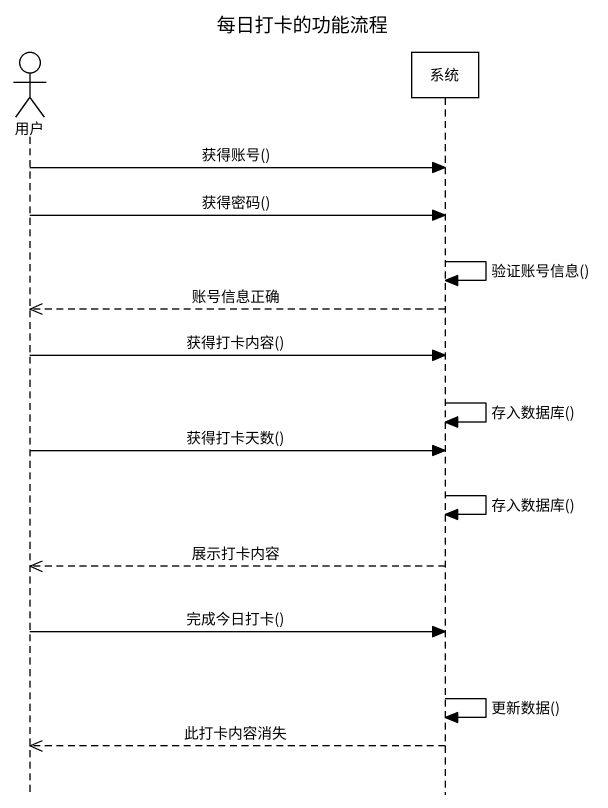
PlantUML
@startuml
title 每日打卡的功能流程
hide footbox
actor 用户
participant 系统

用户 -> 系统 : 获得账号()
用户 -> 系统 : 获得密码()
系统 -> 系统 : 验证账号信息()
系统 -->> 用户 : 账号信息正确
用户 -> 系统 : 获得打卡内容()
系统 -> 系统 : 存入数据库()
用户 -> 系统 : 获得打卡天数()
系统 -> 系统 : 存入数据库()
系统 -->> 用户 : 展示打卡内容
用户 -> 系统 : 完成今日打卡()
系统 -> 系统 : 更新数据()
系统 -->> 用户 : 此打卡内容消失
@enduml
